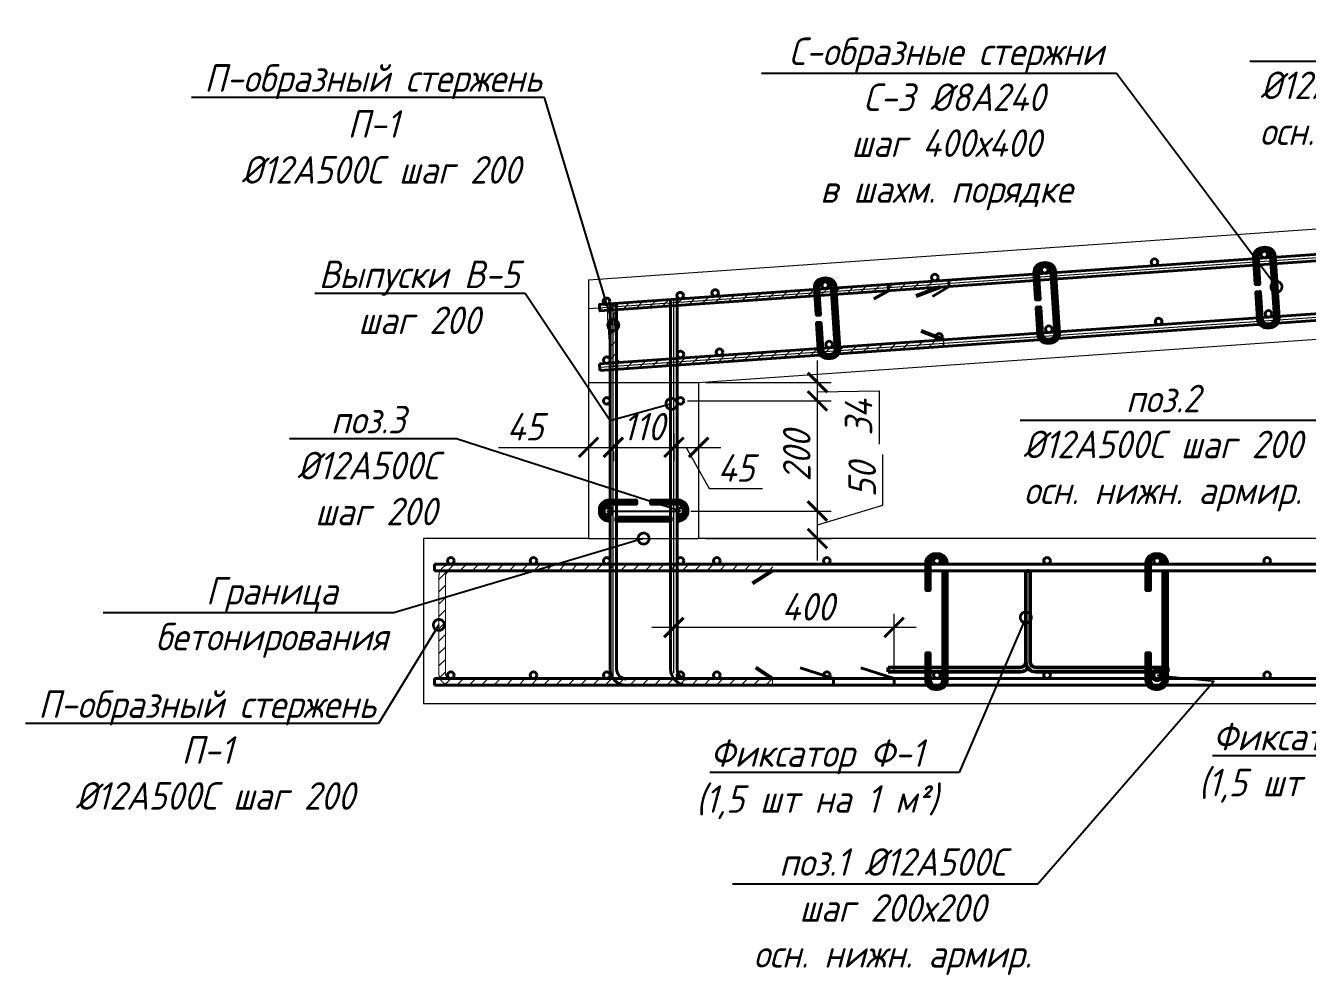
# Model space of a CAD drawing. Header units: millimetres. Extents: x 504091 to 2165846, y 135022 to 442887.
# Drawn here: x 1022744 to 1025073, y 184767 to 186494 of the extents above; entities that cross this region are included whole.
import ezdxf
from ezdxf import colors
from ezdxf.entities.mleader import LeaderData, LeaderLine
from ezdxf.math import Vec2, Vec3

# ---------------------------------------------------------------- set-up
doc = ezdxf.new("R2010")
doc.units = ezdxf.units.MM
doc.layers.get('Defpoints').update_dxf_attribs({"color": 255})
doc.layers.add('!Defpoints', color=255, linetype='Continuous', lineweight=5, plot=False)
doc.layers.add('SGRAND', color=7, linetype='Continuous')
for name, color, linetype, lineweight in [('Арматура 12', 26, 'Continuous', 50), ('К_Арматура 8', 134, 'Continuous', 50), ('КР_Арматура 12', 174, 'Continuous', 40), ('Монолит тонкий', 204, 'Continuous', 9), ('Размер', 7, 'Continuous', 13), ('Размеры КР', 164, 'Continuous', 9)]:
    doc.layers.add(name, color=color, linetype=linetype, lineweight=lineweight)
doc.styles.add('GOST 2.304_new', font='isocpeur.ttf', dxfattribs={"width": 0.9, "oblique": 15})
doc.linetypes.add('зигзаг', pattern='A,0.00254,-5.08,[131,ltypeshp.shx,S=5.08,R=0,X=-5.08,Y=0],-10.16,[131,ltypeshp.shx,S=5.08,R=180,X=5.08,Y=0],-5.08', length=20.32254)
doc.dimstyles.new('SPDS 1_20', dxfattribs={"dimscale": 20, "dimtxt": 2.5, "dimasz": 1.77, "dimexe": 1.25, "dimexo": 0.625, "dimtad": 1, "dimdec": 0, "dimrnd": 0.001, "dimtxsty": 'GOST 2.304_new', "dimblk": 'ARCHTICK', "dimcen": 2.5, "dimdle": 2, "dimclrt": 256, "dimadec": 0, "dimazin": 2, "dimtfac": 0.75, "dimtdec": 0, "dimtmove": 1, "dimatfit": 3, "dimfxl": 0, "dimtolj": 1, "dimlwd": 9, "dimlwe": 9, "dimarcsym": 0})

# ---------------------------------------------------------------- blocks, each defined once
blk = doc.blocks.new('_DotSmall')
at = {"color": 0, "linetype": 'ByBlock', "lineweight": 35, "const_width": 0.5}
blk.add_lwpolyline([(-0.0625, 0, 1), (0.0625, 0, 1)], format="xyb", close=True, dxfattribs=at)
blk = doc.blocks.new('_ArchTick')
at = {"color": 0, "linetype": 'ByBlock', "const_width": 0.15}
blk.add_lwpolyline([(-0.5, -0.5), (0.5, 0.5)], dxfattribs=at)
blk = doc.blocks.new('*D2009')
at = {"layer": 'Defpoints', "color": 0, "lineweight": 20, "transparency": 16777216}
for p in [(1023922.1, 185400.8), (1023922.1, 185360.1), (1024322.1, 185308.2)]:
    blk.add_point(p, dxfattribs=at)
at = {"layer": 'Размеры КР', "color": 0, "lineweight": 9, "transparency": 16777216}
for p, q in [((1023922.1, 185372.6), (1023922.1, 185425.8)), ((1024322.1, 185320.7), (1024322.1, 185425.8)), ((1024362.1, 185400.8), (1023882.1, 185400.8))]:
    blk.add_line(p, q, dxfattribs=at)
at = {"layer": 'Размеры КР', "color": 0, "lineweight": 9, "transparency": 16777216, "xscale": 35.4, "yscale": 35.4, "zscale": 35.4, "rotation": 180}
blk.add_blockref('_ArchTick', (1023922.1, 185400.8), dxfattribs=at)
at = {"layer": 'Размеры КР', "color": 0, "lineweight": 9, "transparency": 16777216, "xscale": 35.4, "yscale": 35.4, "zscale": 35.4}
blk.add_blockref('_ArchTick', (1024322.1, 185400.8), dxfattribs=at)
at = {"layer": 'Размеры КР', "lineweight": 20, "transparency": 16777216, "insert": (1024165.6, 185438.3), "char_height": 50, "attachment_point": 5, "style": 'GOST 2.304_new'}
blk.add_mtext('\\A1;400', dxfattribs=at)
blk = doc.blocks.new('*D2011')
at = {"layer": 'Defpoints', "color": 0, "lineweight": 20, "transparency": 16777216}
for p in [(1023767.1, 185732.6), (1023812.1, 185732.6), (1023812.1, 185727.9)]:
    blk.add_point(p, dxfattribs=at)
at = {"layer": 'Размеры КР', "color": 0, "lineweight": 9, "transparency": 16777216}
for p, q in [((1023603.2, 185727.9), (1023767.1, 185727.9)), ((1023727.1, 185727.9), (1023852.1, 185727.9)), ((1023767.1, 185720.1), (1023767.1, 185702.9)), ((1023812.1, 185720.1), (1023812.1, 185702.9))]:
    blk.add_line(p, q, dxfattribs=at)
at = {"layer": 'Размеры КР', "color": 0, "lineweight": 9, "transparency": 16777216, "xscale": 35.4, "yscale": 35.4, "zscale": 35.4, "rotation": 180}
blk.add_blockref('_ArchTick', (1023767.1, 185727.9), dxfattribs=at)
at = {"layer": 'Размеры КР', "color": 0, "lineweight": 9, "transparency": 16777216, "xscale": 35.4, "yscale": 35.4, "zscale": 35.4}
blk.add_blockref('_ArchTick', (1023812.1, 185727.9), dxfattribs=at)
at = {"layer": 'Размеры КР', "lineweight": 20, "transparency": 16777216, "insert": (1023651.7, 185765.4), "char_height": 50, "attachment_point": 5, "style": 'GOST 2.304_new'}
blk.add_mtext('\\A1;45', dxfattribs=at)
blk = doc.blocks.new('*D2012')
at = {"layer": 'Defpoints', "color": 0, "lineweight": 20, "transparency": 16777216}
for p in [(1023922.1, 185765.3), (1023812.1, 185732.6), (1023922.1, 185727.9)]:
    blk.add_point(p, dxfattribs=at)
at = {"layer": 'Размеры КР', "color": 0, "lineweight": 9, "transparency": 16777216}
for p, q in [((1023922.1, 185752.8), (1023922.1, 185702.9)), ((1023772.1, 185727.9), (1023962.1, 185727.9)), ((1023812.1, 185720.1), (1023812.1, 185702.9))]:
    blk.add_line(p, q, dxfattribs=at)
at = {"layer": 'Размеры КР', "color": 0, "lineweight": 9, "transparency": 16777216, "xscale": 35.4, "yscale": 35.4, "zscale": 35.4, "rotation": 180}
blk.add_blockref('_ArchTick', (1023812.1, 185727.9), dxfattribs=at)
at = {"layer": 'Размеры КР', "color": 0, "lineweight": 9, "transparency": 16777216, "xscale": 35.4, "yscale": 35.4, "zscale": 35.4}
blk.add_blockref('_ArchTick', (1023922.1, 185727.9), dxfattribs=at)
at = {"layer": 'Размеры КР', "lineweight": 20, "transparency": 16777216, "insert": (1023867.1, 185765.4), "char_height": 50, "attachment_point": 5, "style": 'GOST 2.304_new'}
blk.add_mtext('\\A1;110', dxfattribs=at)
blk = doc.blocks.new('*D2013')
at = {"layer": 'Defpoints', "color": 0, "lineweight": 20, "transparency": 16777216}
for p in [(1023922.1, 185765.3), (1023967.1, 185765.3), (1023967.1, 185727.9)]:
    blk.add_point(p, dxfattribs=at)
at = {"layer": 'Размеры КР', "color": 0, "lineweight": 9, "transparency": 16777216}
for p, q in [((1023922.1, 185752.8), (1023922.1, 185702.9)), ((1023967.1, 185752.8), (1023967.1, 185702.9)), ((1023882.1, 185727.9), (1024007.1, 185727.9)), ((1023944.6, 185727.9), (1023986.4, 185652.9)), ((1023986.4, 185652.9), (1024083.3, 185652.9))]:
    blk.add_line(p, q, dxfattribs=at)
at = {"layer": 'Размеры КР', "color": 0, "lineweight": 9, "transparency": 16777216, "xscale": 35.4, "yscale": 35.4, "zscale": 35.4, "rotation": 180}
blk.add_blockref('_ArchTick', (1023922.1, 185727.9), dxfattribs=at)
at = {"layer": 'Размеры КР', "color": 0, "lineweight": 9, "transparency": 16777216, "xscale": 35.4, "yscale": 35.4, "zscale": 35.4}
blk.add_blockref('_ArchTick', (1023967.1, 185727.9), dxfattribs=at)
at = {"layer": 'Размеры КР', "lineweight": 20, "transparency": 16777216, "insert": (1024034.9, 185690.4), "char_height": 50, "attachment_point": 5, "style": 'GOST 2.304_new'}
blk.add_mtext('\\A1;45', dxfattribs=at)
blk = doc.blocks.new('*D2014')
at = {"layer": 'Defpoints', "color": 0, "lineweight": 20, "transparency": 16777216}
for p in [(1023922.1, 185400.8), (1023922.1, 185360.1), (1024322.1, 185308.2)]:
    blk.add_point(p, dxfattribs=at)
at = {"layer": 'Размеры КР', "color": 0, "lineweight": 9, "transparency": 16777216}
for p, q in [((1023922.1, 185372.6), (1023922.1, 185425.8)), ((1024322.1, 185320.7), (1024322.1, 185425.8)), ((1024362.1, 185400.8), (1023882.1, 185400.8))]:
    blk.add_line(p, q, dxfattribs=at)
at = {"layer": 'Размеры КР', "color": 0, "lineweight": 9, "transparency": 16777216, "xscale": 35.4, "yscale": 35.4, "zscale": 35.4, "rotation": 180}
blk.add_blockref('_ArchTick', (1023922.1, 185400.8), dxfattribs=at)
at = {"layer": 'Размеры КР', "color": 0, "lineweight": 9, "transparency": 16777216, "xscale": 35.4, "yscale": 35.4, "zscale": 35.4}
blk.add_blockref('_ArchTick', (1024322.1, 185400.8), dxfattribs=at)
at = {"layer": 'Размеры КР', "lineweight": 20, "transparency": 16777216, "insert": (1024165.6, 185438.3), "char_height": 50, "attachment_point": 5, "style": 'GOST 2.304_new'}
blk.add_mtext('\\A1;400', dxfattribs=at)
blk = doc.blocks.new('*D2024')
at = {"layer": 'Defpoints', "color": 0, "lineweight": 20, "transparency": 16777216}
for p in [(1023940.1, 185612.2), (1024182.9, 185612.2), (1023967.1, 185562.2)]:
    blk.add_point(p, dxfattribs=at)
at = {"layer": 'Размеры КР', "color": 0, "lineweight": 9, "transparency": 16777216}
for p, q in [((1024301.7, 185622.8), (1024301.7, 185715.2)), ((1024182.9, 185522.2), (1024182.9, 185652.2)), ((1024182.9, 185587.2), (1024301.7, 185622.8)), ((1023952.6, 185612.2), (1024207.9, 185612.2)), ((1023979.6, 185562.2), (1024207.9, 185562.2))]:
    blk.add_line(p, q, dxfattribs=at)
at = {"layer": 'Размеры КР', "color": 0, "lineweight": 9, "transparency": 16777216, "xscale": 35.4, "yscale": 35.4, "zscale": 35.4}
for p, rotation in [((1024182.9, 185612.2), 90), ((1024182.9, 185562.2), 270)]:
    blk.add_blockref('_ArchTick', p, dxfattribs=dict(at, rotation=rotation))
at = {"layer": 'Размеры КР', "lineweight": 20, "transparency": 16777216, "insert": (1024264.2, 185669), "char_height": 50, "attachment_point": 5, "rotation": 90, "style": 'GOST 2.304_new'}
blk.add_mtext('\\A1;50', dxfattribs=at)
blk = doc.blocks.new('*D2025')
at = {"layer": 'Defpoints', "color": 0, "lineweight": 20, "transparency": 16777216}
for p in [(1023934.1, 185812.2), (1024182.9, 185812.2), (1023940.1, 185612.2)]:
    blk.add_point(p, dxfattribs=at)
at = {"layer": 'Размеры КР', "color": 0, "lineweight": 9, "transparency": 16777216}
for p, q in [((1024182.9, 185572.2), (1024182.9, 185852.2)), ((1023946.6, 185812.2), (1024207.9, 185812.2)), ((1023952.6, 185612.2), (1024207.9, 185612.2))]:
    blk.add_line(p, q, dxfattribs=at)
at = {"layer": 'Размеры КР', "color": 0, "lineweight": 9, "transparency": 16777216, "xscale": 35.4, "yscale": 35.4, "zscale": 35.4}
for p, rotation in [((1024182.9, 185812.2), 90), ((1024182.9, 185612.2), 270)]:
    blk.add_blockref('_ArchTick', p, dxfattribs=dict(at, rotation=rotation))
at = {"layer": 'Размеры КР', "lineweight": 20, "transparency": 16777216, "insert": (1024145.4, 185712.2), "char_height": 50, "attachment_point": 5, "rotation": 90, "style": 'GOST 2.304_new'}
blk.add_mtext('\\A1;200', dxfattribs=at)
blk = doc.blocks.new('*D2026')
at = {"layer": 'Defpoints', "color": 0, "lineweight": 20, "transparency": 16777216}
for p in [(1023967.1, 185845.8), (1024182.9, 185845.8), (1023934.1, 185812.2)]:
    blk.add_point(p, dxfattribs=at)
at = {"layer": 'Размеры КР', "color": 0, "lineweight": 9, "transparency": 16777216}
for p, q in [((1024182.9, 185772.2), (1024182.9, 185885.8)), ((1023979.6, 185845.8), (1024207.9, 185845.8)), ((1024182.9, 185829), (1024295.1, 185830.4)), ((1024295.1, 185830.4), (1024295.1, 185733.5)), ((1023946.6, 185812.2), (1024207.9, 185812.2))]:
    blk.add_line(p, q, dxfattribs=at)
at = {"layer": 'Размеры КР', "color": 0, "lineweight": 9, "transparency": 16777216, "xscale": 35.4, "yscale": 35.4, "zscale": 35.4}
for p, rotation in [((1024182.9, 185845.8), 90), ((1024182.9, 185812.2), 270)]:
    blk.add_blockref('_ArchTick', p, dxfattribs=dict(at, rotation=rotation))
at = {"layer": 'Размеры КР', "lineweight": 20, "transparency": 16777216, "insert": (1024257.6, 185782), "char_height": 50, "attachment_point": 5, "rotation": 90, "style": 'GOST 2.304_new'}
blk.add_mtext('\\A1;34', dxfattribs=at)

msp = doc.modelspace()

# ---------------------------------------------------------------- hatches: boundary and pattern name
at = {"layer": 'SGRAND', "lineweight": 20}
h = msp.add_hatch(dxfattribs=at)
h.set_pattern_fill('ANSI31', color=256, scale=5, angle=0.4131811)
h.set_pattern_definition([(45.413181, (-19582.883, -8454.096), (-11.3059775, 11.14407904), [])])
edge = h.paths.add_edge_path()
edge.add_line((1024405.269, 186018.8306), (1024404.432, 186030.8014))
edge.add_line((1024404.432, 186030.8014), (1023821.6527, 185990.0534))
edge.add_arc((1023823.1803, 185968.2068), 21.9, 93.9996172, 183.9996172)
edge.add_line((1023801.3336, 185966.6792), (1023806.6533, 185890.5972))
edge.add_arc((1023828.4999, 185892.1248), 21.9, 183.9996172, 273.9996172)
edge.add_line((1023830.0274, 185870.2781), (1024412.8067, 185911.0261))
edge.add_line((1024412.8067, 185911.0261), (1024411.9697, 185922.9969))
edge.add_line((1024411.9697, 185922.9969), (1023829.1904, 185882.2489))
edge.add_arc((1023828.4999, 185892.1248), 9.9, -176.0003828, -86.0003828, ccw=False)
edge.add_line((1023818.624, 185891.4342), (1023813.3044, 185967.5162))
edge.add_arc((1023823.1803, 185968.2068), 9.9, 93.9996172, 183.9996172, ccw=False)
edge.add_line((1023822.4897, 185978.0826), (1024405.269, 186018.8306))
at = {"layer": 'Размер', "lineweight": 13, "transparency": 33554687}
h = msp.add_hatch(dxfattribs=at)
h.set_pattern_fill('ANSI31', color=256, scale=5)
h.set_pattern_definition([(45, (-27867.017, -22448.545), (-11.22532015, 11.22532015), [])])
edge = h.paths.add_edge_path()
edge.add_line((1024102.0334, 185516.2041), (1023517.0482, 185516.2041))
edge.add_arc((1023517.0482, 185494.3041), 21.9, 90, 180)
edge.add_line((1023495.1482, 185494.3041), (1023495.1482, 185318.1041))
edge.add_arc((1023517.0482, 185318.1041), 21.9, 180, 270)
edge.add_line((1023517.0482, 185296.2041), (1024101.2503, 185296.2041))
edge.add_line((1024101.2503, 185296.2041), (1024101.2503, 185308.2041))
edge.add_line((1024101.2503, 185308.2041), (1023517.0482, 185308.2041))
edge.add_arc((1023517.0482, 185318.1041), 9.9, 180, 270, ccw=False)
edge.add_line((1023507.1482, 185318.1041), (1023507.1482, 185494.3041))
edge.add_arc((1023517.0482, 185494.3041), 9.9, 90, 180, ccw=False)
edge.add_line((1023517.0482, 185504.2041), (1024102.0334, 185504.2041))
edge.add_line((1024102.0334, 185504.2041), (1024102.0334, 185516.2041))

# ---------------------------------------------------------------- linework, layer by layer
at = {"layer": '!Defpoints', "lineweight": 15, "ltscale": 100}
for p, q in [((1023767.0566, 185980.1535), (1025757.407, 186119.319)), ((1023787.4264, 185873.3141), (1025773.8371, 186012.2041)), ((1023922.0561, 185317.6158), (1023922.0561, 185997.0057)), ((1023812.0561, 185305.6363), (1023812.0561, 185989.3145))]:
    msp.add_line(p, q, dxfattribs=at)
at = {"layer": 'Арматура 12', "lineweight": 53, "ltscale": 20}
for p, q in [((1024405.9603, 186018.8765), (1024362.5815, 186002.196)), ((1024411.9697, 185922.9969), (1024371.3595, 185938.6377)), ((1024101.2503, 185503.319), (1024064.799, 185480.5556)), ((1024101.2503, 185307.319), (1024070.6846, 185327.1492))]:
    msp.add_line(p, q, dxfattribs=at)
for points in [[(1025007.3232, 186075.0689, 0.410693838), (1024996.1874, 186084.6851), (1024992.3497, 186084.4445, 0.414213562), (1024982.527, 186073.3083), (1024985.5869, 186024.4884), (1024979.5987, 186024.1131), (1024976.5388, 186072.9329, -0.414213562), (1024991.9743, 186090.4328), (1024995.8121, 186090.6733, -0.420495668), (1025013.3467, 186074.8816, -0.420495668)], [(1024608.2974, 186047.169, 0.410693838), (1024597.1616, 186056.7851), (1024593.3238, 186056.5446, 0.414213562), (1024583.5012, 186045.4083), (1024586.5611, 185996.5885), (1024580.5729, 185996.2132), (1024577.513, 186045.033, -0.414213562), (1024592.9485, 186062.5328), (1024596.7863, 186062.7734, -0.420495668), (1024614.3209, 186046.9816, -0.420495668)], [(1024209.2716, 186019.2691, 0.410693838), (1024198.1358, 186028.8852), (1024194.298, 186028.6447, 0.414213562), (1024184.4754, 186017.5084), (1024187.5353, 185968.6886), (1024181.5471, 185968.3133), (1024178.4872, 186017.1331, -0.414213562), (1024193.9227, 186034.6329), (1024197.7605, 186034.8735, -0.420495668), (1024215.2951, 186019.0817, -0.420495668)], [(1025020.2351, 185964.9793), (1025020.3449, 185963.2266, -0.414213562), (1025004.9094, 185945.7268), (1025001.0716, 185945.4862, -0.414213562), (1024983.5718, 185960.9218), (1024980.511, 186009.7558), (1024986.4993, 186010.1312), (1024989.5601, 185961.2971, 0.414213562), (1025000.6963, 185951.4745), (1025004.5341, 185951.715, 0.414213562), (1025014.3567, 185962.8513), (1025014.2468, 185964.604)], [(1024621.2093, 185937.0794), (1024621.3191, 185935.3267, -0.414213562), (1024605.8836, 185917.8268), (1024602.0458, 185917.5863, -0.414213562), (1024584.546, 185933.0218), (1024581.4852, 185981.8559), (1024587.4735, 185982.2312), (1024590.5343, 185933.3972, 0.414213562), (1024601.6705, 185923.5745), (1024605.5083, 185923.8151, 0.414213562), (1024615.3309, 185934.9513), (1024615.221, 185936.704)], [(1024222.1835, 185909.1794), (1024222.2933, 185907.4267, -0.414213562), (1024206.8578, 185889.9269), (1024203.02, 185889.6864, -0.414213562), (1024185.5202, 185905.1219), (1024182.4594, 185953.956), (1024188.4477, 185954.3313), (1024191.5085, 185905.4972, 0.414213562), (1024202.6447, 185895.6746), (1024206.4825, 185895.9152, 0.414213562), (1024216.3051, 185907.0514), (1024216.1952, 185908.8041)], [(1023806.0561, 185594.5445), (1023804.5561, 185594.5445, -0.414213562), (1023788.0561, 185611.0445), (1023788.0561, 185614.8898, -0.414213562), (1023804.5561, 185631.3898), (1023853.486, 185631.3898), (1023853.486, 185625.3898), (1023804.5561, 185625.3898, 0.414213562), (1023794.0561, 185614.8898), (1023794.0561, 185611.0445, 0.414213562), (1023804.5561, 185600.5445), (1023806.0561, 185600.5445)], [(1023928.0561, 185600.6501, 0.460305877), (1023940.0561, 185611.0445), (1023940.0561, 185614.8898, 0.414213562), (1023929.5561, 185625.3898), (1023880.6405, 185625.3898), (1023880.6405, 185631.3898), (1023929.5561, 185631.3898, -0.414213562), (1023946.0561, 185614.8898), (1023946.0561, 185611.0445, -0.441038441), (1023928.0561, 185594.5957, -0.242110317)], [(1024411.5066, 185515.753, 0.466192625), (1024401.1443, 185527.953), (1024397.299, 185527.953, 0.414213562), (1024386.799, 185517.453), (1024386.799, 185468.5374), (1024380.799, 185468.5374), (1024380.799, 185517.453, -0.414213562), (1024397.299, 185533.953), (1024401.1443, 185533.953, -0.444678301), (1024417.5737, 185515.753, -0.242110317)], [(1024811.5066, 185515.753, 0.466192625), (1024801.1443, 185527.953), (1024797.299, 185527.953, 0.414213562), (1024786.799, 185517.453), (1024786.799, 185468.5374), (1024780.799, 185468.5374), (1024780.799, 185517.453, -0.414213562), (1024797.299, 185533.953), (1024801.1443, 185533.953, -0.444678301), (1024817.5737, 185515.753, -0.242110317)], [(1024417.6443, 185308.2041), (1024417.6443, 185306.0467, -0.404863409), (1024401.1443, 185288.793), (1024397.299, 185288.793, -0.414213562), (1024380.799, 185305.293), (1024380.799, 185354.2229), (1024386.799, 185354.2229), (1024386.799, 185305.293, 0.414213562), (1024397.299, 185294.793), (1024401.1443, 185294.793, 0.399622388), (1024411.6443, 185306.0467), (1024411.6443, 185308.2041)], [(1024817.6443, 185308.2041), (1024817.6443, 185306.0467, -0.404863409), (1024801.1443, 185288.793), (1024797.299, 185288.793, -0.414213562), (1024780.799, 185305.293), (1024780.799, 185354.2229), (1024786.799, 185354.2229), (1024786.799, 185305.293, 0.414213562), (1024797.299, 185294.793), (1024801.1443, 185294.793, 0.399622388), (1024811.6443, 185306.0467), (1024811.6443, 185308.2041)]]:
    msp.add_lwpolyline(points, format="xyb", dxfattribs=at)
for points in [[(1025014.3567, 185962.8513), (1025007.3232, 186075.0689)], [(1025013.3033, 186075.5751), (1025020.3449, 185963.2266)], [(1024615.3309, 185934.9513), (1024608.2974, 186047.169)], [(1024614.2775, 186047.6751), (1024621.3191, 185935.3267)], [(1024216.3051, 185907.0514), (1024209.2716, 186019.2691)], [(1024215.2517, 186019.7752), (1024222.2933, 185907.4267)], [(1024417.6443, 185503.753), (1024417.6443, 185308.2041), (1024411.6443, 185308.2041), (1024411.6443, 185503.753)], [(1024817.6443, 185503.753), (1024817.6443, 185308.2041), (1024811.6443, 185308.2041), (1024811.6443, 185503.753)]]:
    msp.add_lwpolyline(points, dxfattribs=at)
for points in [[(1024405.269, 186018.8306, 0, 0, 0), (1024404.432, 186030.8014, 2, 2, 0), (1023821.6527, 185990.0534, 2, 2, 0.414213562), (1023801.3336, 185966.6792, 2, 2, 0), (1023806.6533, 185890.5972, 2, 2, 0.414213562), (1023830.0274, 185870.2781, 2, 2, 0), (1024412.8067, 185911.0261, 2, 2, 0), (1024411.9697, 185922.9969, 2, 2, 0), (1023829.1904, 185882.2489, 2, 2, -0.414213562), (1023818.624, 185891.4342, 2, 2, 0), (1023813.3044, 185967.5162, 2, 2, -0.414213562), (1023822.4897, 185978.0826, 2, 2, 0)], [(1024101.2503, 185515.319, 2, 2, 0), (1023517.0482, 185515.319, 2, 2, 0.414213562), (1023495.1482, 185493.419, 2, 2, 0), (1023495.1482, 185317.219, 2, 2, 0.414213562), (1023517.0482, 185295.319, 2, 2, 0), (1024101.2503, 185295.319, 2, 2, 0), (1024101.2503, 185307.319, 2, 2, 0), (1023517.0482, 185307.319, 2, 2, -0.414213562), (1023507.1482, 185317.219, 2, 2, 0), (1023507.1482, 185493.419, 2, 2, -0.414213562), (1023517.0482, 185503.319, 2, 2, 0), (1024101.2503, 185503.319, 0, 0, 0)]]:
    msp.add_lwpolyline(points, format="xyseb", close=True, dxfattribs=at)
msp.add_lwpolyline([(1023818.0561, 185600.5445), (1023916.0561, 185600.5445), (1023916.0561, 185594.5445), (1023818.0561, 185594.5445)], close=True, dxfattribs=at)
at = {"layer": 'К_Арматура 8', "ltscale": 40}
for p, q in [((1024561.4868, 185499.753), (1024561.4868, 185338.1793)), ((1024569.4868, 185499.753), (1024569.4868, 185338.1793)), ((1024311.4868, 185328.1793), (1024551.4868, 185328.1793)), ((1024311.4868, 185328.1793), (1024311.4868, 185320.1793)), ((1024311.4868, 185320.1793), (1024551.4868, 185320.1793)), ((1024819.4868, 185328.1793), (1024579.4868, 185328.1793)), ((1024819.4868, 185320.1793), (1024579.4868, 185320.1793)), ((1024819.4868, 185328.1793), (1024819.4868, 185320.1793))]:
    msp.add_line(p, q, dxfattribs=at)
for centre, radius, start, end in [((1024565.4868, 185499.753), 4, 0, 180), ((1024551.4868, 185338.1793), 10, 270, 0), ((1024551.4868, 185338.1793), 18, 270, 321.0575587), ((1024579.4868, 185338.1793), 18, 180, 270), ((1024579.4868, 185338.1793), 10, 180, 270)]:
    msp.add_arc(centre, radius, start, end, dxfattribs=at)
at = {"layer": 'КР_Арматура 12', "ltscale": 12}
for p, q in [((1023787.0079, 185879.2995), (1025773.6276, 186018.2041)), ((1024312.0561, 186012.2453), (1024311.2191, 186024.216)), ((1024422.0561, 186019.9365), (1024392.0419, 186001.8066)), ((1024422.0561, 186019.9365), (1024421.2191, 186031.9073)), ((1023787.8449, 185867.3287), (1025774.0467, 186006.2041)), ((1024312.0561, 186012.2453), (1024285.2783, 185997.7794)), ((1023787.0079, 185879.2995), (1023787.8449, 185867.3287)), ((1023487.0605, 185515.753), (1027847.0561, 185515.753)), ((1023487.0605, 185503.753), (1023487.0605, 185515.753)), ((1023487.0605, 185503.753), (1027847.0561, 185503.753)), ((1024212.0566, 185308.2041), (1024151.4986, 185327.3367)), ((1024212.0566, 185308.2041), (1024151.4986, 185327.3367)), ((1024322.0566, 185308.2041), (1024261.4986, 185327.3367)), ((1024322.0566, 185308.2041), (1024261.4986, 185327.3367)), ((1023487.0566, 185308.2041), (1027847.0601, 185308.2041)), ((1023487.0566, 185308.2041), (1023487.0566, 185296.2041)), ((1023487.0566, 185296.2041), (1027847.0601, 185296.2041))]:
    msp.add_line(p, q, dxfattribs=at)
for points in [[(1025809.0768, 186113.319), (1025757.6166, 186113.319), (1023787.8449, 185975.5924), (1023787.0079, 185987.5631), (1025762.1386, 186125.6645), (1027394.0606, 186125.6645, -0.414213562), (1027418.0606, 186101.6645), (1027418.0606, 185325.6543, -0.414213562), (1027388.0606, 185295.6543)], [(1023916.0561, 185996.5862), (1023916.0561, 185325.6543, 0.414213562), (1023946.0561, 185295.6543)], [(1023946.0561, 185307.3088, -0.414213562), (1023928.0561, 185325.3088), (1023928.0561, 185997.4252)], [(1023836.0561, 185295.6543, -0.414213562), (1023806.0561, 185325.6543), (1023806.0561, 185988.895)], [(1023836.0561, 185307.3088, -0.414213562), (1023818.0561, 185325.3088), (1023818.0561, 185989.734)]]:
    msp.add_lwpolyline(points, format="xyb", dxfattribs=at)
for points in [[(1024212.0566, 185308.2041), (1024212.0566, 185296.2041)], [(1024212.0566, 185308.2041), (1024212.0566, 185296.2041)], [(1024322.0566, 185308.2041), (1024322.0566, 185296.2041)], [(1024322.0566, 185308.2041), (1024322.0566, 185296.2041)]]:
    msp.add_lwpolyline(points, dxfattribs=at)
for centre in [(1024795.3159, 186064.0788), (1024994.8288, 186078.0287), (1024396.2901, 186036.1789), (1024595.803, 186050.1288), (1024196.7772, 186022.2289), (1023799.4348, 185993.121), (1023933.4348, 186003.3965), (1023997.2643, 186008.2789), (1025002.3628, 185970.2772), (1024603.337, 185942.3773), (1024802.8499, 185956.3272), (1024403.8241, 185928.4273), (1023934.0561, 185896.6198), (1024004.7983, 185900.5274), (1024204.3112, 185914.4774), (1023800.0561, 185886.3444), (1023800.0566, 185812.1939), (1023934.0566, 185812.1939), (1023800.0566, 185612.1939), (1023934.0566, 185612.1939), (1023517.0566, 185521.7238), (1023667.0566, 185521.7238), (1023800.0566, 185521.7238), (1023934.0566, 185521.7238), (1024000.0612, 185521.7238), (1024200.0612, 185521.7238), (1024400.0612, 185521.7238), (1024600.0612, 185521.7238), (1024800.0612, 185521.7238), (1025000.0612, 185521.7238), (1023517.0566, 185314.1793), (1023667.0566, 185314.1793), (1023800.0566, 185314.1793), (1023934.0566, 185314.1793), (1024000.0612, 185314.1793), (1024200.0612, 185314.1793), (1024400.0612, 185314.1793), (1024600.0612, 185314.1793), (1024800.0612, 185314.1793), (1025000.0612, 185314.1793)]:
    msp.add_circle(centre, 6, dxfattribs=at)
at = {"layer": 'Монолит тонкий', "lineweight": 15, "ltscale": 100}
for p, q in [((1023767.0566, 186032.2805), (1025768.1041, 186172.1939)), ((1023767.0566, 186032.2805), (1023767.0566, 185562.1939)), ((1023967.0566, 185845.7762), (1025767.0566, 185971.6324)), ((1023967.0566, 185845.7762), (1023967.0566, 185562.1939)), ((1023767.0566, 185562.1939), (1023467.0566, 185562.1939)), ((1023467.0566, 185562.1939), (1023467.0566, 185262.1939)), ((1025767.0566, 185562.1939), (1023967.0566, 185562.1939)), ((1027867.0601, 185262.1939), (1023467.0566, 185262.1939))]:
    msp.add_line(p, q, dxfattribs=at)
at = {"layer": 'Размеры КР', "linetype": 'зигзаг', "lineweight": 20}
for p, q in [((1023767.0566, 185845.7762), (1023967.0566, 185845.7762)), ((1023767.0566, 185562.1939), (1023967.0566, 185562.1939))]:
    msp.add_line(p, q, dxfattribs=at)

# ---------------------------------------------------------------- dimensions: what is measured, and where the dimension line sits
at = {"layer": 'Размеры КР', "lineweight": 20}
for base, p1, p2, angle, picture, middle in [((1024182.9014, 185845.7762), (1023934.0566, 185812.1939), (1023967.0566, 185845.7762), 90, '*D2026', (1024295.0606, 185817.9018)), ((1023922.0566, 185400.8051), (1024322.0566, 185308.2041), (1023922.0566, 185360.0681), 180, '*D2009', (1024165.5761, 185400.8051)), ((1023922.0566, 185400.8051), (1024322.0566, 185308.2041), (1023922.0566, 185360.0681), 180, '*D2014', (1024165.5761, 185400.8051))]:
    dim = msp.add_linear_dim(base=base, p1=p1, p2=p2, angle=angle, dimstyle='SPDS 1_20', dxfattribs=at)
    dim.commit()
    dim.dimension.update_dxf_attribs({"geometry": picture, "text_midpoint": middle, "dimtype": 160})
for base, p1, p2, picture, middle in [((1024182.9014, 185812.1939), (1023940.0566, 185612.1939), (1023934.0566, 185812.1939), '*D2025', (1024145.4014, 185712.1939)), ((1024182.9014, 185612.1939), (1023967.0566, 185562.1939), (1023940.0566, 185612.1939), '*D2024', (1024264.1514, 185635.3189))]:
    dim = msp.add_linear_dim(base=base, p1=p1, p2=p2, angle=90, dimstyle='SPDS 1_20', dxfattribs=at)
    dim.commit()
    dim.dimension.update_dxf_attribs({"geometry": picture, "text_midpoint": middle})
for base, p1, p2, picture, middle in [((1023812.0561, 185727.9492), (1023767.0566, 185732.5752), (1023812.0561, 185732.5752), '*D2011', (1023651.6926, 185687.712)), ((1023967.0566, 185727.9492), (1023922.0561, 185765.2823), (1023967.0566, 185765.2823), '*D2013', (1023998.9324, 185652.9492))]:
    dim = msp.add_linear_dim(base=base, p1=p1, p2=p2, dimstyle='SPDS 1_20', dxfattribs=at)
    dim.commit()
    dim.dimension.update_dxf_attribs({"geometry": picture, "text_midpoint": middle, "dimtype": 160})
dim = msp.add_linear_dim(base=(1023922.0561, 185727.9492), p1=(1023812.0561, 185732.5752), p2=(1023922.0561, 185765.2823), dimstyle='SPDS 1_20', dxfattribs=at)
dim.commit()
dim.dimension.update_dxf_attribs({"geometry": '*D2012', "text_midpoint": (1023867.0561, 185765.4492)})

# ---------------------------------------------------------------- leaders
at = {"layer": 'Размер', "ltscale": 20}
ml = msp.add_multileader_mtext('Standard', dxfattribs=at)
ml.set_content('\\A1;поз.2\\P%%C12А500С шаг 200\\Pосн. верхн. армир.', color=256, style='GOST 2.304_new')
ml.set_leader_properties()
ml.set_arrow_properties(name='DOTSMALL')
ml.build(insert=Vec2(0, 0))
ml.multileader.update_dxf_attribs({"text_left_attachment_type": 6, "text_right_attachment_type": 6, "arrow_head_size": 40})
ctx = ml.context
ctx.base_point, ctx.char_height, ctx.arrow_head_size, ctx.landing_gap_size, ctx.plane_origin = Vec3(1024953.4242, 186428.8222), 50, 40, 0, Vec3(1023241.2778, 215602.4514)
ctx.left_attachment, ctx.right_attachment, ctx.text_align_type = 6, 6, 1
notes = []
notes.append((ctx, [(0, (1, 1, 0), (1025536.9115, 186428.8222), (-1, 0), 8, [(0, [(1025706.4749, 186115.7578), (1025593.3675, 186119.8786)], 0, [])])]))
ctx.mtext.insert, ctx.mtext.rotation, ctx.mtext.width, ctx.mtext.alignment, ctx.mtext.flow_direction = Vec3(1025241.1679, 186493.8222), 6.283185307, 821.237763, 2, 5
ml = msp.add_multileader_mtext('Standard', dxfattribs=at)
ml.set_content('\\A1;С-образные стержни\\P С-3 %%C8А240\\Pшаг 400х400\\Pв шахм. порядке ', color=256, style='GOST 2.304_new')
ml.set_leader_properties()
ml.set_arrow_properties(name='DOTSMALL')
ml.build(insert=Vec2(0, 0))
ml.multileader.update_dxf_attribs({"text_left_attachment_type": 6, "text_right_attachment_type": 6, "arrow_head_size": 40})
ctx = ml.context
ctx.base_point, ctx.char_height, ctx.arrow_head_size, ctx.landing_gap_size, ctx.plane_origin = Vec3(1024116.0742, 186407.1417), 50, 40, 0, Vec3(1020911.5421, 216613.2164)
ctx.left_attachment, ctx.right_attachment, ctx.text_align_type = 6, 6, 1
notes.append((ctx, [(0, (1, 1, 0), (1024725.9589, 186407.1417), (-1, 0), 8, [(1, [(1025016.8241, 186019.4008)], 0, [])])]))
ctx.mtext.insert, ctx.mtext.rotation, ctx.mtext.width, ctx.mtext.alignment, ctx.mtext.flow_direction = Vec3(1024417.0165, 186472.1417), 6.283185307, 896.133701, 2, 5
ml = msp.add_multileader_mtext('Standard', dxfattribs=at)
ml.set_content('\\A1;П-образный стержень П-1\\P %%C12А500С шаг 200', color=256, style='GOST 2.304_new')
ml.set_leader_properties()
ml.set_arrow_properties(name='DOTSMALL')
ml.build(insert=Vec2(0, 0))
ml.multileader.update_dxf_attribs({"text_left_attachment_type": 6, "text_right_attachment_type": 6, "arrow_head_size": 40})
ctx = ml.context
ctx.base_point, ctx.char_height, ctx.arrow_head_size, ctx.landing_gap_size, ctx.plane_origin = Vec3(1023072.1794, 186363.5838), 50, 40, 0, Vec3(1021067.0112, 216122.1924)
ctx.left_attachment, ctx.right_attachment, ctx.text_align_type = 6, 6, 1
notes.append((ctx, [(0, (1, 1, 0), (1023687.1667, 186363.5838), (-1, 0), 8, [(1, [(1023812.0561, 185949.8058)], 0, [])])]))
ctx.mtext.insert, ctx.mtext.rotation, ctx.mtext.width, ctx.mtext.alignment, ctx.mtext.flow_direction = Vec3(1023375.6731, 186423.5838), 6.283185307, 627.027399, 2, 5
ml = msp.add_multileader_mtext('Standard', dxfattribs=at)
ml.set_content('\\A1;Выпуски В-5\\Pшаг 200', color=256, style='GOST 2.304_new')
ml.set_leader_properties()
ml.set_arrow_properties(name='DOTSMALL')
ml.build(insert=Vec2(0, 0))
ml.multileader.update_dxf_attribs({"text_left_attachment_type": 6, "text_right_attachment_type": 6, "arrow_head_size": 40})
ctx = ml.context
ctx.base_point, ctx.char_height, ctx.arrow_head_size, ctx.landing_gap_size, ctx.plane_origin = Vec3(1023274.9291, 186007.0821), 50, 40, 0, Vec3(1003520.8467, 332253.0973)
ctx.left_attachment, ctx.right_attachment, ctx.text_align_type = 6, 6, 1
notes.append((ctx, [(0, (1, 1, 0), (1023651.724, 186007.0821), (-1, 0), 8, [(1, [(1023917.7246, 185806.871), (1023806.0561, 185776.0099)], 0, [])])]))
ctx.mtext.insert, ctx.mtext.rotation, ctx.mtext.width, ctx.mtext.alignment, ctx.mtext.flow_direction = Vec3(1023459.3265, 186067.0821), 6.283185307, 537.489827, 2, 5
ml = msp.add_multileader_mtext('Standard', dxfattribs=at)
ml.set_content('\\A1;поз.2\\P%%C12А500С шаг 200\\Pосн. нижн. армир.', color=256, style='GOST 2.304_new')
ml.set_leader_properties()
ml.set_arrow_properties(name='DOTSMALL')
ml.build(insert=Vec2(0, 0))
ml.multileader.update_dxf_attribs({"text_left_attachment_type": 6, "text_right_attachment_type": 6, "arrow_head_size": 40})
ctx = ml.context
ctx.base_point, ctx.char_height, ctx.arrow_head_size, ctx.landing_gap_size, ctx.plane_origin = Vec3(1024522.6849, 185776.5758), 50, 40, 0, Vec3(1022156.0807, 214738.2651)
ctx.left_attachment, ctx.right_attachment, ctx.text_align_type = 6, 6, 1
notes.append((ctx, [(0, (1, 1, 0), (1025106.1722, 185776.5758), (-1, 0), 8, [(0, [(1025201.8757, 185984.2272), (1025093.1577, 185964.6109)], 0, [])])]))
ctx.mtext.insert, ctx.mtext.rotation, ctx.mtext.width, ctx.mtext.alignment, ctx.mtext.flow_direction = Vec3(1024810.4285, 185841.5758), 6.283185307, 821.237763, 2, 5
ml = msp.add_multileader_mtext('Standard', dxfattribs=at)
ml.set_content('\\A1;поз.3\\P%%C12А500С\\P шаг 200', color=256, style='GOST 2.304_new')
ml.set_leader_properties()
ml.set_arrow_properties(name='DOTSMALL')
ml.build(insert=Vec2(0, 0))
ml.multileader.update_dxf_attribs({"text_left_attachment_type": 6, "text_right_attachment_type": 6, "arrow_head_size": 40})
ctx = ml.context
ctx.base_point, ctx.char_height, ctx.arrow_head_size, ctx.landing_gap_size, ctx.plane_origin = Vec3(1023213.7529, 185743.1283), 50, 40, 0, Vec3(1021523.9065, 215274.1756)
ctx.left_attachment, ctx.right_attachment, ctx.text_align_type = 6, 6, 1
notes.append((ctx, [(0, (1, 1, 0), (1023527.3427, 185743.1283), (-1, 0), 8, [(0, [(1023800.0566, 185612.1939), (1023934.0566, 185612.1939)], 0, [])])]))
ctx.mtext.insert, ctx.mtext.rotation, ctx.mtext.width, ctx.mtext.alignment, ctx.mtext.flow_direction = Vec3(1023366.5478, 185803.1283), 6.283185307, 821.237763, 2, 5
ml = msp.add_multileader_mtext('Standard', dxfattribs=at)
ml.set_content('\\A1;Граница бетонирования', color=256, style='GOST 2.304_new')
ml.set_leader_properties()
ml.set_arrow_properties(name='DOTSMALL')
ml.build(insert=Vec2(0, 0))
ml.multileader.update_dxf_attribs({"text_left_attachment_type": 6, "text_right_attachment_type": 6, "dogleg_length": 1, "arrow_head_size": 40})
ctx = ml.context
ctx.base_point, ctx.char_height, ctx.arrow_head_size, ctx.landing_gap_size, ctx.plane_origin = Vec3(1022977.7638, 185427.4087), 50, 40, 0, Vec3(1015155.3725, 243755.609)
ctx.left_attachment, ctx.right_attachment, ctx.text_align_type = 6, 6, 1
notes.append((ctx, [(0, (1, 1, 0), (1023413.1612, 185427.4087), (-1, 0), 8, [(0, [(1023867.0566, 185562.1939)], 0, [])])]))
ctx.mtext.insert, ctx.mtext.rotation, ctx.mtext.width, ctx.mtext.alignment, ctx.mtext.flow_direction = Vec3(1023191.4625, 185492.4087), 6.283185307, 514.669921, 2, 5
ml = msp.add_multileader_mtext('Standard', dxfattribs=at)
ml.set_content('\\A1;Фиксатор Ф-1 \\P(1,5 шт на 1 м²)', color=256, style='GOST 2.304_new')
ml.set_leader_properties()
ml.set_arrow_properties(name='DOTSMALL')
ml.build(insert=Vec2(0, 0))
ml.multileader.update_dxf_attribs({"text_left_attachment_type": 6, "text_right_attachment_type": 6, "arrow_head_size": 40})
ctx = ml.context
ctx.base_point, ctx.char_height, ctx.arrow_head_size, ctx.landing_gap_size, ctx.plane_origin = Vec3(1024844.0662, 185167.4504), 50, 40, 0, Vec3(1024483.526, 214380.6584)
ctx.left_attachment, ctx.right_attachment, ctx.text_align_type = 6, 6, 1
notes.append((ctx, [(0, (1, 1, 0), (1025353.7843, 185167.4504), (-1, 0), 8, [(1, [(1025474.6445, 185448.8758)], 0, [])])]))
ctx.mtext.insert, ctx.mtext.rotation, ctx.mtext.width, ctx.mtext.alignment, ctx.mtext.flow_direction = Vec3(1025094.9252, 185227.4504), 6.283185307, 543.43425, 2, 5
ml = msp.add_multileader_mtext('Standard', dxfattribs=at)
ml.set_content('\\A1;П-образный стержень П-1\\P %%C12А500С шаг 200', color=256, style='GOST 2.304_new')
ml.set_leader_properties()
ml.set_arrow_properties(name='DOTSMALL')
ml.build(insert=Vec2(0, 0))
ml.multileader.update_dxf_attribs({"text_left_attachment_type": 6, "text_right_attachment_type": 6, "arrow_head_size": 40})
ctx = ml.context
ctx.base_point, ctx.char_height, ctx.arrow_head_size, ctx.landing_gap_size, ctx.plane_origin = Vec3(1022770.6556, 185226.4809), 50, 40, 0, Vec3(1020765.4875, 214985.0896)
ctx.left_attachment, ctx.right_attachment, ctx.text_align_type = 6, 6, 1
notes.append((ctx, [(0, (1, 1, 0), (1023385.6429, 185226.4809), (-1, 0), 8, [(1, [(1023495.1482, 185405.319)], 0, [])])]))
ctx.mtext.insert, ctx.mtext.rotation, ctx.mtext.width, ctx.mtext.alignment, ctx.mtext.flow_direction = Vec3(1023074.1493, 185286.4809), 6.283185307, 627.027399, 2, 5
ml = msp.add_multileader_mtext('Standard', dxfattribs=at)
ml.set_content('\\A1;Фиксатор Ф-1 \\P(1,5 шт на 1 м²)', color=256, style='GOST 2.304_new')
ml.set_leader_properties()
ml.set_arrow_properties(name='DOTSMALL')
ml.build(insert=Vec2(0, 0))
ml.multileader.update_dxf_attribs({"text_left_attachment_type": 6, "text_right_attachment_type": 6, "arrow_head_size": 40})
ctx = ml.context
ctx.base_point, ctx.char_height, ctx.arrow_head_size, ctx.landing_gap_size, ctx.plane_origin = Vec3(1023930.9085, 185137.5408), 50, 40, 0, Vec3(1023570.3683, 214350.7488)
ctx.left_attachment, ctx.right_attachment, ctx.text_align_type = 6, 6, 1
notes.append((ctx, [(0, (1, 1, 0), (1024440.6266, 185137.5408), (-1, 0), 8, [(1, [(1024561.4868, 185418.9661)], 0, [])])]))
ctx.mtext.insert, ctx.mtext.rotation, ctx.mtext.width, ctx.mtext.alignment, ctx.mtext.flow_direction = Vec3(1024181.7675, 185197.5408), 6.283185307, 543.43425, 2, 5
ml = msp.add_multileader_mtext('Standard', dxfattribs=at)
ml.set_content('\\A1;поз.1 %%C12А500С \\Pшаг 200х200\\Pосн. нижн. армир.', color=256, style='GOST 2.304_new')
ml.set_leader_properties()
ml.set_arrow_properties(name='DOTSMALL')
ml.build(insert=Vec2(0, 0))
ml.multileader.update_dxf_attribs({"text_left_attachment_type": 6, "text_right_attachment_type": 6, "arrow_head_size": 40})
ctx = ml.context
ctx.base_point, ctx.char_height, ctx.arrow_head_size, ctx.landing_gap_size, ctx.plane_origin = Vec3(1024063.8854, 184934.6918), 50, 40, 0, Vec3(1021886.7365, 213943.2108)
ctx.left_attachment, ctx.right_attachment, ctx.text_align_type = 6, 6, 1
notes.append((ctx, [(0, (1, 1, 0), (1024583.0489, 184934.6918), (-1, 0), 8, [(0, [(1024800.0612, 185314.1793), (1024903.4605, 185303.3984)], 0, [])])]))
ctx.mtext.insert, ctx.mtext.rotation, ctx.mtext.width, ctx.mtext.alignment, ctx.mtext.flow_direction = Vec3(1024319.4672, 184999.6918), 6.283185307, 821.237763, 2, 5
for ctx, leaders in notes:
    for number, flags, end, landing, length, lines in leaders:
        leader = LeaderData()
        leader.index, (leader.has_last_leader_line, leader.has_dogleg_vector, leader.attachment_direction) = number, flags
        leader.last_leader_point, leader.dogleg_vector, leader.dogleg_length = Vec3(end), Vec3(landing), length
        for number, points, colour, breaks in lines:
            line = LeaderLine()
            line.index, line.vertices, line.color, line.breaks = number, Vec3.list(points), colors.encode_raw_color(colour), breaks
            leader.lines.append(line)
        ctx.leaders.append(leader)

doc.saveas('drawing.dxf')
